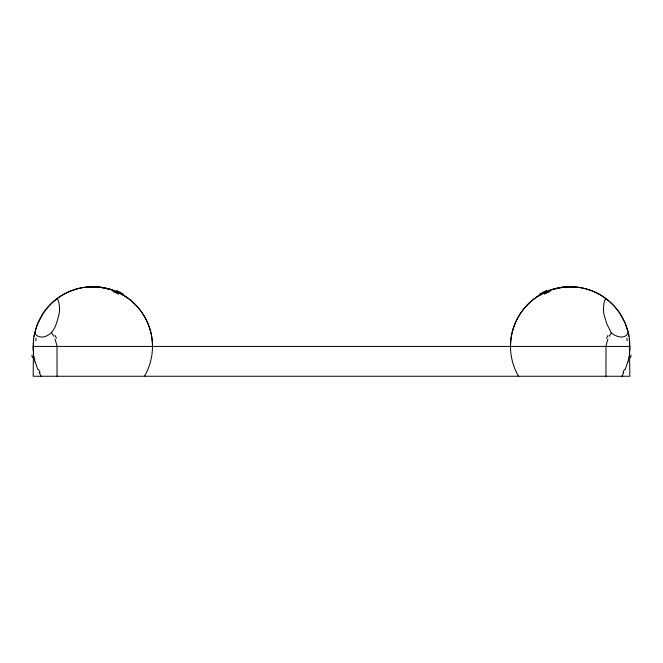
<?xml version="1.0" encoding="UTF-8"?>
<svg xmlns="http://www.w3.org/2000/svg" width="663" height="663" viewBox="0 0 663 663"><rect width="100%" height="100%" fill="white"/><g stroke="black" fill="none" stroke-linecap="round" stroke-linejoin="round"><path stroke-width="0.99" d="M33.606 339.075L33.15 376.252L629.85 376.252L629.394 339.075M629.394 353.76L629.85 346.418L33.15 346.418L33.606 353.76M629.03 356.28L628.292 359.976M34.012 336.307L37.045 325.201L42.788 313.881A36.448 22.318 -50.8 0 1 48.291 306.687L51.598 303.273A39.233 24.025 -50.8 0 1 57.225 298.524C72.4 287.087 93.176 283.665 111.218 289.656M627.795 361.948L625.134 369.664M607.913 339.075L605.99 345.937L605.982 376.252M623.767 372.656L621.853 376.252M609.305 336.307L611.269 332.826L606.72 323.652L603.985 314.552A36.581 22.401 50.8 0 1 603.454 307.566L603.827 304.226A39.158 23.976 50.8 0 1 605.775 298.532C590.6 287.087 569.824 283.665 551.782 289.656M34.716 332.826C36.929 337.832 43.426 338.014 47.562 335.428C55.12 331.674 56.811 322.011 59.015 314.552A36.581 22.401 -50.8 0 0 59.546 307.566L59.173 304.226A39.158 23.976 -50.8 0 0 57.225 298.532M605.775 298.524A39.233 24.025 50.8 0 1 611.402 303.273L614.709 306.687A36.448 22.318 50.8 0 1 620.212 313.881L625.192 323.295L628.284 332.826C624.911 339.804 615.819 336.837 611.269 332.826M535.281 298.019L535.911 297.563M536.044 297.472L539.292 295.358M539.591 295.184L551.807 289.656L564.263 287.062M541.149 294.289C525.858 302.726 514.695 318.207 511.521 335.387A43.078 30.465 -90 0 0 510.51 346.418M548.168 290.966L550.87 289.963M565.241 286.955L574.042 286.872M88.958 286.872L97.759 286.955M98.737 287.062L111.193 289.656L123.409 295.184M112.13 289.963L114.832 290.966M121.851 294.289L125.713 296.634M123.708 295.358L127.719 298.019M125.92 296.775L126.956 297.472M127.089 297.563C139.694 306.397 148.661 320.246 151.479 335.387A43.078 30.465 -90 0 1 152.49 346.418M51.731 332.826L53.695 336.307M41.147 376.252L39.233 372.656M55.087 339.075L57.01 345.937L57.018 376.252M37.866 369.664L35.205 361.948M628.284 332.826L628.988 336.307M34.708 359.976L33.97 356.28M33.407 351.904A59.67 59.67 0 0 1 105.591 288.132A59.67 59.67 0 0 1 144.493 376.252M518.507 376.252A59.67 59.67 0 0 1 557.409 288.132A59.67 59.67 0 0 1 629.593 351.904M35.819 340.716A44.728 22.186 81.9 0 1 36.117 338.122M54.988 335.42A44.728 38.454 76.2 0 1 56.471 338.296M40.029 372.432A74.206 60.341 13.7 0 1 38.611 369.49M35.015 362.023A77.049 65.43 -35.9 0 1 34.501 360.05M32.404 357.647A43.824 25.136 -78.1 0 1 31.932 355.012M116.29 290.502A22.401 6.315 16.1 0 1 123.674 294.347M112.942 291.546A22.401 4.202 19.8 0 1 118.669 294.123M626.883 338.122A44.728 22.186 -81.9 0 1 627.181 340.716M606.529 338.296A44.728 38.454 -76.2 0 1 608.012 335.42M624.389 369.49A74.206 60.341 -13.7 0 1 622.971 372.432M628.499 360.05A77.049 65.43 35.9 0 1 627.985 362.023M631.068 355.012A43.824 25.136 78.1 0 1 630.596 357.647M539.326 294.347A22.401 6.315 -16.1 0 1 546.71 290.502M544.331 294.123A22.401 4.202 -19.8 0 1 550.05 291.546"/></g></svg>
